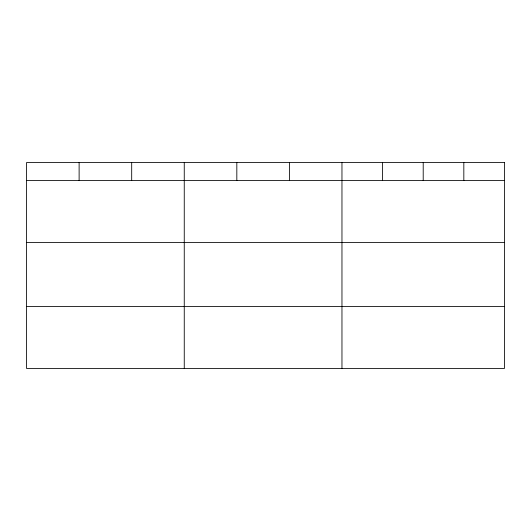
<?xml version="1.0" encoding="UTF-8"?>
<svg xmlns="http://www.w3.org/2000/svg" width="531" height="531" viewBox="0 0 531 531"><rect width="100%" height="100%" fill="white"/><g stroke="black" fill="none" stroke-linecap="round" stroke-linejoin="round"><path stroke-width="0.8" d="M26.55 180.567L504.45 180.567M26.55 242.567L504.45 242.567M26.55 306.447L504.45 306.447M463.828 162.552L463.828 180.567M423.207 162.552L423.207 180.567M382.585 162.552L382.585 180.567M341.964 162.552L341.964 368.448M289.395 162.552L289.395 180.567M236.826 162.552L236.826 180.567M184.257 162.552L184.257 368.448M131.688 162.552L131.688 180.567M79.119 162.552L79.119 180.567M504.45 162.552L26.55 162.552L26.55 368.448L504.45 368.448L504.45 162.552"/></g></svg>
